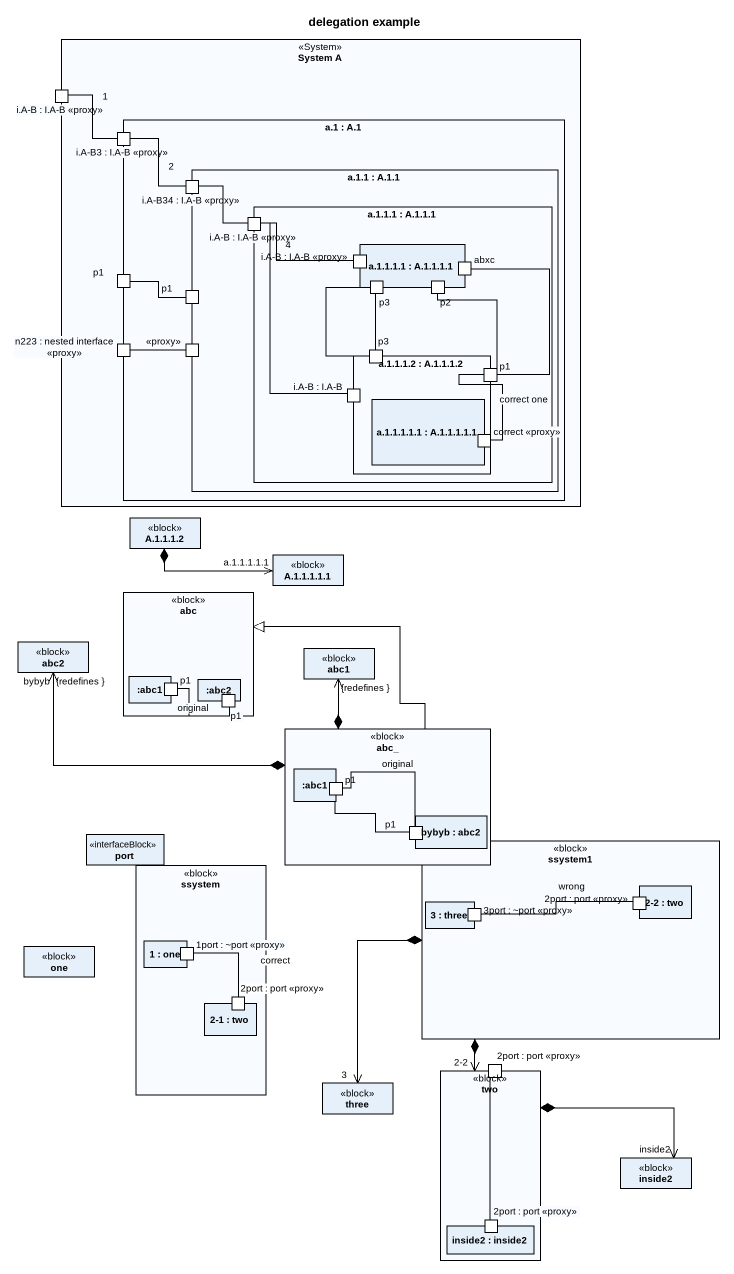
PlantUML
@startuml
title delegation example
allowmixing
hide circle
hide empty members
rectangle "System A" as System_A <<System>> {
  port "i.A-B : I.A-B <<proxy>>" as i_A_B_I_A_B_proxy
  rectangle "a.1 : A.1" as a_1 {
    port "i.A-B3 : I.A-B <<proxy>>" as i_A_B3_I_A_B_proxy
    rectangle "a.1.1 : A.1.1" as a_1_1 {
      port "i.A-B34 : I.A-B <<proxy>>" as i_A_B34_I_A_B_proxy
      rectangle "a.1.1.1 : A.1.1.1" as a_1_1_1 {
        port "i.A-B : I.A-B <<proxy>>" as i_A_B_I_A_B_proxy_2
        rectangle "a.1.1.1.1 : A.1.1.1.1" as a_1_1_1_1 {
          port "i.A-B : I.A-B <<proxy>>" as i_A_B_I_A_B_proxy_3
          port p3
          port p2
          port abxc
        }
        rectangle "a.1.1.1.2 : A.1.1.1.2" as a_1_1_1_2 {
          port "p3" as p3_2
          port "p1" as p1_3
          port "i.A-B : I.A-B" as i_A_B_I_A_B
          rectangle "a.1.1.1.1.1 : A.1.1.1.1.1" as a_1_1_1_1_1 {
            port "correct <<proxy>>" as correct_proxy
          }
        }
      }
      port "p1" as p1_2
      port "<<proxy>>" as proxy
    }
    port p1
    port "n223 : nested interface <<proxy>>" as n223_nested_interface_proxy
  }
}
class "A.1.1.1.2" as A_1_1_1_2 <<block>>
class "A.1.1.1.1.1" as A_1_1_1_1_1 <<block>>
rectangle abc <<block>> {
  rectangle ":abc1" as abc1_2 {
    port "p1" as p1_4
  }
  rectangle ":abc2" as abc2_2 {
    port "p1" as p1_5
  }
}
class abc2 <<block>>
class abc1 <<block>>
rectangle "abc_" as abc_2 <<block>> {
  rectangle ":abc1" as abc1_3 {
    port "p1" as p1_6
  }
  rectangle "bybyb : abc2" as bybyb {
    port "p1" as p1_7
  }
}
class "port" as port_ <<interfaceBlock>>
rectangle ssystem1 <<block>> {
  rectangle "2-2 : two" as p2_2 {
    port "2port : port <<proxy>>" as p2port_port_proxy
  }
  rectangle "3 : three" as p3_3 {
    port "3port : ~port <<proxy>>" as p3port_port_proxy
  }
}
rectangle ssystem <<block>> {
  rectangle "1 : one" as p1_8 {
    port "1port : ~port <<proxy>>" as p1port_port_proxy
  }
  rectangle "2-1 : two" as p2_1 {
    port "2port : port <<proxy>>" as p2port_port_proxy_2
  }
}
class one <<block>>
class three <<block>>
rectangle two <<block>> {
  port "2port : port <<proxy>>" as p2port_port_proxy_3
  rectangle "inside2 : inside2" as inside2_2 {
    port "2port : port <<proxy>>" as p2port_port_proxy_4
  }
}
class inside2 <<block>>
i_A_B_I_A_B_proxy -- i_A_B3_I_A_B_proxy : 1
i_A_B3_I_A_B_proxy -- i_A_B34_I_A_B_proxy : 2
i_A_B34_I_A_B_proxy -- i_A_B_I_A_B_proxy_2
i_A_B_I_A_B_proxy_2 -right- i_A_B_I_A_B_proxy_3 : 4
i_A_B_I_A_B_proxy_2 -- i_A_B_I_A_B
p1 -right- p1_2
p3 -- p3_2
p3 -- p3_2
abxc -- p1_3
n223_nested_interface_proxy -right- proxy
p1_3 -up- p2
p1_3 -- correct_proxy : correct one
A_1_1_1_2 *-right-> "a.1.1.1.1.1" A_1_1_1_1_1
abc2 "{redefines }\nbybyb" <-right-* abc_2
abc1 "{redefines }" <--* abc_2
p1_5 -left- p1_4 : original
abc_2 -up-|> abc
p1_6 -right- p1_7
p1_7 -left- p1_6 : original
p2port_port_proxy -left- p3port_port_proxy : wrong
p2port_port_proxy_2 -up- p1port_port_proxy : correct
three "3" <-up-* ssystem1
two "2-2" <-up-* ssystem1
two *-right-> "inside2" inside2
p2port_port_proxy_3 -- p2port_port_proxy_4
@enduml
